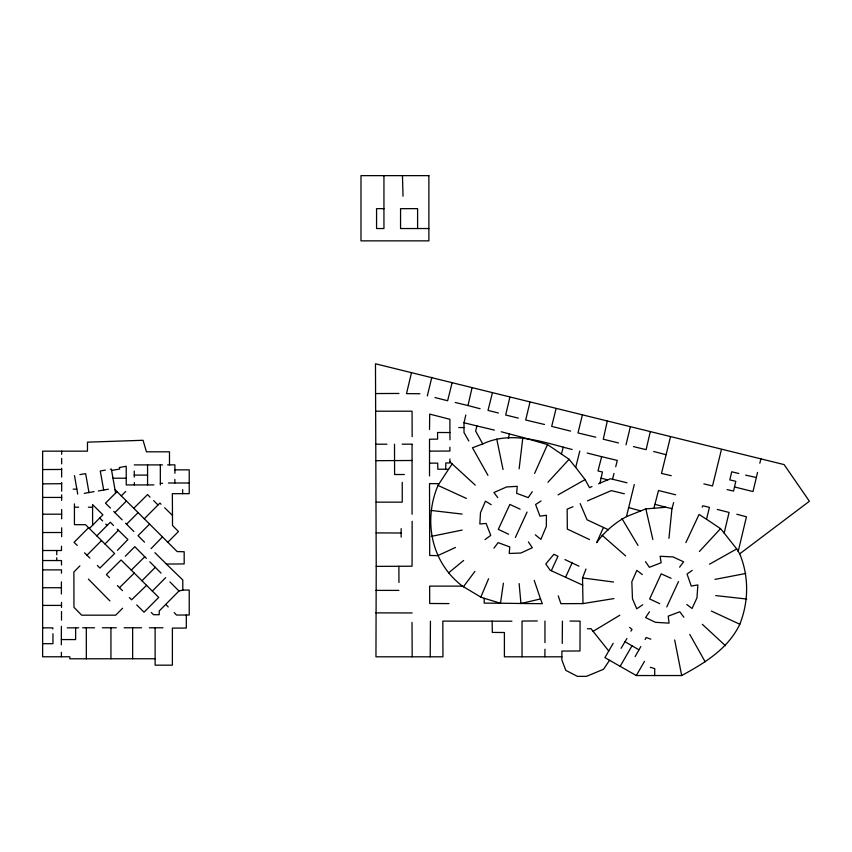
<?xml version="1.0" encoding="UTF-8"?>
<svg xmlns="http://www.w3.org/2000/svg" width="852" height="852" viewBox="0 0 852 852"><rect width="100%" height="100%" fill="white"/><g stroke="black" fill="none" stroke-linecap="round" stroke-linejoin="round"><path stroke-width="1.28" d="M52.952 633.718L52.952 643.686L42.632 643.686M61.663 518.889L61.663 509.507M61.663 491.189L61.663 482.488M167.599 464.873L169.484 464.862L169.484 451.816L146.448 451.816L143.061 440.282L87.49 442.167L87.468 451.166L42.632 451.166L42.632 656.775L69.832 656.775L69.832 658.798L155.117 658.745M182.669 493.67L182.669 489.655M412.059 514.257L412.059 444.307M412.155 521.264L412.059 566.197L376.222 566.378L375.956 656.807L442.944 656.807L442.816 621.119L511.914 621.193M61.323 644.772L61.387 626.263M613.184 643.335L604.909 657.616L636.295 675.54L681.685 675.54C704.657 663.048 728.162 648.745 739.813 624.239C748.77 601.65 749.046 576.357 739.717 553.832L809.4 501.253L784.117 464.596L375.476 363.783L376.222 566.378M429.525 475.959L429.525 439.217L437.63 439.121L437.534 432.486L449.909 432.571L449.994 439.76M430.207 656.807L430.441 621.236M174.905 473.233L174.905 464.862L169.484 464.862M562.245 643.43L562.427 621.14M61.653 454.265L61.695 451.166M429.525 429.483L429.706 414.104L449.909 419.29L449.909 432.571M544.865 656.807L544.96 649.256M654.666 675.636L654.762 668.628L650.3 667.265M452.178 463.957L448.535 469.324L445.724 469.228L445.809 462.955L449.909 462.955L449.909 458.951M668.948 538.368L671.951 508.623L673.676 502.52M519.134 468.781L522.862 437.481L501.21 431.751M503.394 583.215L500.486 603.227L484.202 603.131L484.202 598.306L480.837 597.124L462.455 586.123C431.24 562.48 423.05 520.838 437.992 485.427L448.535 469.324M598.541 483.787L600 483.063L602.449 471.965L597.997 470.964L601.64 456.683L617.285 460.41L615.73 466.683M607.274 421.197L603.269 439.217L618.467 442.944M508.399 438.343L509.389 433.913M480.102 408.736L468.004 405.552L472.008 387.905M727.076 489.612L733.54 491.061L735.808 481.327L729.802 479.878L731.719 471.774L738.812 473.51M650.3 431.57L646.114 449.675L633.473 446.586M734.53 486.971L753.008 491.561L757.545 472.413M468.824 441.027L464.01 432.571L464.01 422.752L465.82 415.02M509.847 397.373L505.662 415.02L518.314 418.108M411.516 372.622L406.51 393.635L419.887 393.73M739.717 553.832L736.714 548.922L724.168 533.086L729.078 512.435L717.256 509.443M738.215 551.372L746.448 516.802L736.81 514.257M427.342 395.914L431.804 377.361M626.018 444.85L630.288 427.022M580.169 503.617L587.081 519.805L603.45 527.452L596.719 542.639C604.196 531.882 615.027 522.766 626.465 516.621L634.293 484.511M529.955 402.282L525.684 420.015L544.513 424.477M670.492 436.852L661.493 473.414L671.227 475.693M721.442 449.494L712.517 485.97L703.88 483.872M724.168 533.086L720.526 528.634L706.521 519.262L709.428 507.345L702.793 505.8L702.154 507.164M582.353 415.105L577.986 432.933L595.814 437.214M556.058 408.736L551.691 426.383L570.616 431.112M452.092 382.814L447.63 400.738L434.989 397.554M494.384 430.122L476.918 425.936L475.65 431.027L482.743 443.945C511.85 430.271 543.054 442.199 572.161 449.494M492.381 392.91L488.015 410.376L498.388 413.018M591.991 486.513L589.541 487.695L585.079 479.601L575.707 467.407L579.807 451.038M600 483.063L610.373 478.781L612.556 479.239L614.004 473.414M759.824 463.232L760.911 458.866M626.465 516.621L645.848 508.889L653.91 508.261L658.489 490.518L675.679 494.788M575.707 467.407L569.072 459.313L561.425 454.041L563.247 447.13M613.919 598.583L582.992 603.589L582.534 577.933L585.984 569.019M480.837 597.124L488.569 578.753M534.598 473.414L547.506 444.584L522.862 437.481M565.611 577.209L572.075 562.927L564.972 559.562M515.375 537.484L527.047 512.073M551.329 570.659L557.975 556.281L553.875 554.279L545.781 564.013L550.147 570.201L582.715 585.122M666.754 606.943L678.501 581.575M685.871 542.639L699.055 514.438L706.521 519.262M645.113 639.522L646.114 637.52L650.843 639.16M635.113 656.615L640.842 646.519M620.192 666.264L632.014 645.795L625.017 641.705L621.097 648.34M636.295 675.54L644.485 661.354M625.017 641.705L626.923 638.521M630.927 631.151L632.014 629.426L629.649 627.423M609.553 660.257L603.546 669.267L586.442 676.36L577.443 676.36L565.792 670.354L561.883 659.991L561.883 651.066L579.988 650.981L580.074 621.14L569.977 621.055M649.48 611.779L645.571 617.593L655.486 622.322L669.044 623.142L668.224 616.145L679.779 611.779L683.868 617.231M532.234 491.7L528.229 497.611L516.674 493.34L517.217 486.332L506.578 486.971L493.936 492.52L497.749 497.611M679.598 567.198L683.592 561.83L673.048 556.92L660.13 556.281L661.131 562.746L649.394 567.294L645.486 561.649M463.371 586.847L474.915 571.383M493.936 548.187L498.122 542.639L509.762 546.92L509.219 553.47L520.945 553.012L532.319 547.729L528.41 541.915M547.964 482.243L569.072 459.313M699.428 551.468L720.526 528.634M117.448 550.317L127.896 539.55L117.246 529.135M89.375 528.496L102.9 514.821L92.591 504.576L92.591 525.258M151.049 548.656L162.466 536.92M79.896 565.866L73.89 572.001L73.954 607.316L81.664 615.176L115.723 615.176L122.613 608.232M104.988 544.002L118.407 530.274M151.251 612.471L153.584 614.729L159.218 614.707L159.228 610.98L178.963 591.011L182.797 590.063L189.229 590.063L189.229 615.038L176.481 615.038L174.191 612.556M121.293 495.875L125.649 491.476M96.798 535.865L110.345 522.212L113.529 525.492M144.297 518.804L159.92 503.063L160.996 504.224M88.587 527.707L74.049 542.341L77.244 545.408M86.968 555.206L101.526 540.562M125.287 556.239L134.786 546.675L146.363 558.369M141.965 580.755L155.309 567.326M152.348 591.064L165.65 577.667M110.409 508.048L105.499 503.149L117.043 491.636M114.882 512.606L126.447 501.008M126.554 524.204L138.099 512.627M149.59 524.087L138.024 535.684L144.52 542.149M167.801 542.245L178.462 531.552L172.519 525.492L172.36 493.67L189.229 493.67L189.229 469.846L174.937 469.846M133.764 508.303L147.588 494.554L150.037 497.163M131.272 570.126L144.765 556.761M119.493 587.678L134.254 573.087M146.587 585.345L131.591 599.776L129.387 597.572M448.631 572.842L463.637 560.467M485.022 539.55L490.752 535.365L486.109 523.447L479.836 523.991L480.475 512.712L485.47 501.157L491.199 504.703M692.239 570.382L687.053 574.024L691.238 586.027L697.873 584.941L696.968 597.859L692.058 608.498L686.776 604.494M642.749 604.771L636.753 608.775L632.472 598.764L631.833 581.756L636.838 570.382L642.302 574.567M541.052 500.976L535.599 504.522L539.966 516.174L546.42 515.258L546.324 526.451L540.871 539.369L535.322 534.822M587.443 628.787L591.086 628.691L593.088 631.332L619.83 615.229M558.06 494.884L585.079 479.601M709.524 564.194L736.714 548.922M455.458 547.463L437.715 555.653L429.706 555.472L429.525 483.606L438.993 483.691M587.443 500.891L611.278 490.614L624.378 493.787M572.981 506.706L567.155 509.166L567.336 529.092L589.541 539.55M482.743 443.945L472.466 447.769L487.93 475.331M519.134 583.577L520.945 603.493L542.33 603.674L540.509 598.945L520.945 603.493L500.486 603.227L484.202 598.306M431.346 536.366L462.125 530.082M714.977 579.392L745.724 573.481M84.273 493.361L94.082 491.625M105.35 470.102L100.27 471.007L103.667 490.038M98.363 490.976L108.374 489.208M115.616 493.052L111.623 470.464L119.663 469.047L119.408 467.514L126.234 466.278L126.256 484.926L153.914 484.926M110.419 469.26L111.388 469.09L111.623 470.464M79.854 474.607L85.658 473.648L88.981 492.594M653.91 508.261L665.944 507.26L671.951 508.623M42.632 483.851L61.663 483.702M154.904 552.671L166.396 564.067L184.181 563.918L184.181 551.755L177.163 551.574L114.999 489.591M429.525 451.134L449.909 451.038L449.909 447.215M376.222 460.676L412.155 460.495M42.6 469.558L61.653 469.463M537.324 620.959L522.042 621.055L522.042 656.807M375.476 393.56L398.96 393.454M582.992 603.589L560.882 603.674L558.241 595.857M383.943 208.655L376.563 208.655L376.563 228.538L383.943 228.538L383.943 175.64M428.875 228.538L400.557 228.538L400.557 208.655L417.597 208.655L417.597 228.538M375.679 411.207L412.059 411.197L412.155 436.671M458.727 427.566L464.01 427.566M376.041 444.212L386.957 444.212M402.144 444.169L412.059 444.169M429.621 463.137L437.715 463.137L437.811 469.228L445.724 469.228M134.254 464.904L162.519 464.904M404.327 474.511L394.593 474.511L394.508 444.212M134.254 475.096L147.566 475.096M112.933 478.217L126.234 478.217M168.43 482.988L189.229 482.988M42.632 497.44L61.653 497.44M376.222 502.158L402.24 502.158L402.24 482.328M74.433 507.174L78.64 507.174M88.384 507.217L92.591 507.217M42.632 514.193L61.663 514.193M42.632 532.521L61.653 532.521M42.632 550.509L61.493 550.509L61.493 546.281M42.632 560.541L61.493 560.541L61.493 565.025M42.632 569.881L61.493 569.881L61.493 573.204M462.455 586.123L429.621 586.123L429.706 603.493L448.993 603.589M42.632 587.72L61.397 587.72M375.956 590.393L398.874 590.393M42.632 605.41L61.514 605.41M42.632 627.86L52.792 627.86L52.792 628.946M67.265 627.839L78.735 627.839M82.644 627.786L94.593 627.786M102.378 627.775L116.309 627.775M124.115 627.775L141.56 627.775M149.345 627.786L162.977 627.786M61.344 639.575L75.626 639.575L75.626 627.839M561.883 656.807L504.395 656.807L504.395 632.514L492.296 632.418L492.158 621.087M376.137 532.905L401.143 533.001M375.86 612.865L412.155 612.961M73.187 489.144L76.85 489.165M160.336 483.329L162.54 483.35M715.701 595.58L746.725 599.041M431.08 510.444L462.093 514.075M582.534 577.933L613.547 582.033M745.638 475.139L756.363 477.514M455.181 402.463L468.004 405.552M612.556 479.239L627.019 482.786M464.01 422.752L476.918 425.936M587.177 453.04L601.64 456.683M653.665 451.496L666.04 454.68M601.001 478.142L607.732 479.878M654.943 504.341L665.944 507.26M628.744 507.622L640.661 510.891M671.131 578.295L661.216 573.843L649.661 598.945L659.736 603.663M437.992 485.427L466.374 498.431M520.135 509.166L509.847 504.437L498.303 529.358L508.591 534.247M711.335 611.044L739.813 624.239M603.45 527.452L608.552 529.816M572.075 562.927L578.987 566.197M632.014 645.795L638.936 649.799M547.506 444.584L561.425 454.041M602.002 535.184L625.645 555.919M449.909 461.859L475.288 485.15M702.336 624.324L725.531 645.795M166.396 564.067L182.797 579.988L182.797 590.063M164.692 507.771L172.466 515.428M113.721 511.445L122.145 519.837M84.572 552.82L89.875 558.092M153.637 500.614L158.014 504.98M125.553 523.203L133.849 531.499M109.503 577.688L106.394 574.578L121.069 559.988L158.738 597.422L144.02 612.194L136.735 604.909M117.374 585.558L122.475 590.66M149.824 561.841L161.071 573.108M169.921 581.916L178.963 591.011M88.406 579.126L109.887 600.905M165.82 604.462L168.249 606.954M99.78 518.027L102.623 520.955M105.765 524.055L107.128 525.46M97.373 565.462L99.897 568.082L114.605 553.555L85.541 524.683L74.433 524.683L74.433 503.873M593.088 631.332L608.733 650.981M621.917 518.538L638.02 545.461M689.779 634.421L705.158 661.802M534.225 580.393L540.509 598.945M645.848 508.889L652.845 539.454M496.748 439.036L503.031 469.505M674.678 639.969L681.685 675.54M74.497 475.618L77.713 494.107M402.463 175.64L403.017 196.216M398.874 566.292L398.96 582.48M412.006 622.429L412.176 656.807M86.318 627.786L86.34 658.788M544.96 621.055L544.96 642.61M401.143 528.634L401.143 537.09M186.311 615.038L186.311 628.073L172.392 628.094L172.381 665.167L155.117 665.167L155.117 627.786M174.852 479.41L174.852 482.988M160.336 464.958L160.336 484.894M147.566 464.904L147.566 484.926M134.371 482.658L134.371 484.926M134.254 471.092L134.254 477.045M132.635 627.775L132.635 658.756M110.941 627.775L110.941 658.777M61.653 458.376L61.653 463.882M61.653 468.259L61.653 477.077M61.653 494.884L61.653 500.358M61.653 527.825L61.653 536.717M61.397 581.873L61.397 593.993M61.514 602.375L61.514 607.444M61.514 611.523L61.514 620.128M61.397 652.291L61.397 656.775M56.764 550.509L56.764 554.769M56.764 557.709L56.764 560.541M428.875 175.64L360.982 175.64L360.982 240.86L428.875 240.86L428.875 175.64"/></g></svg>
